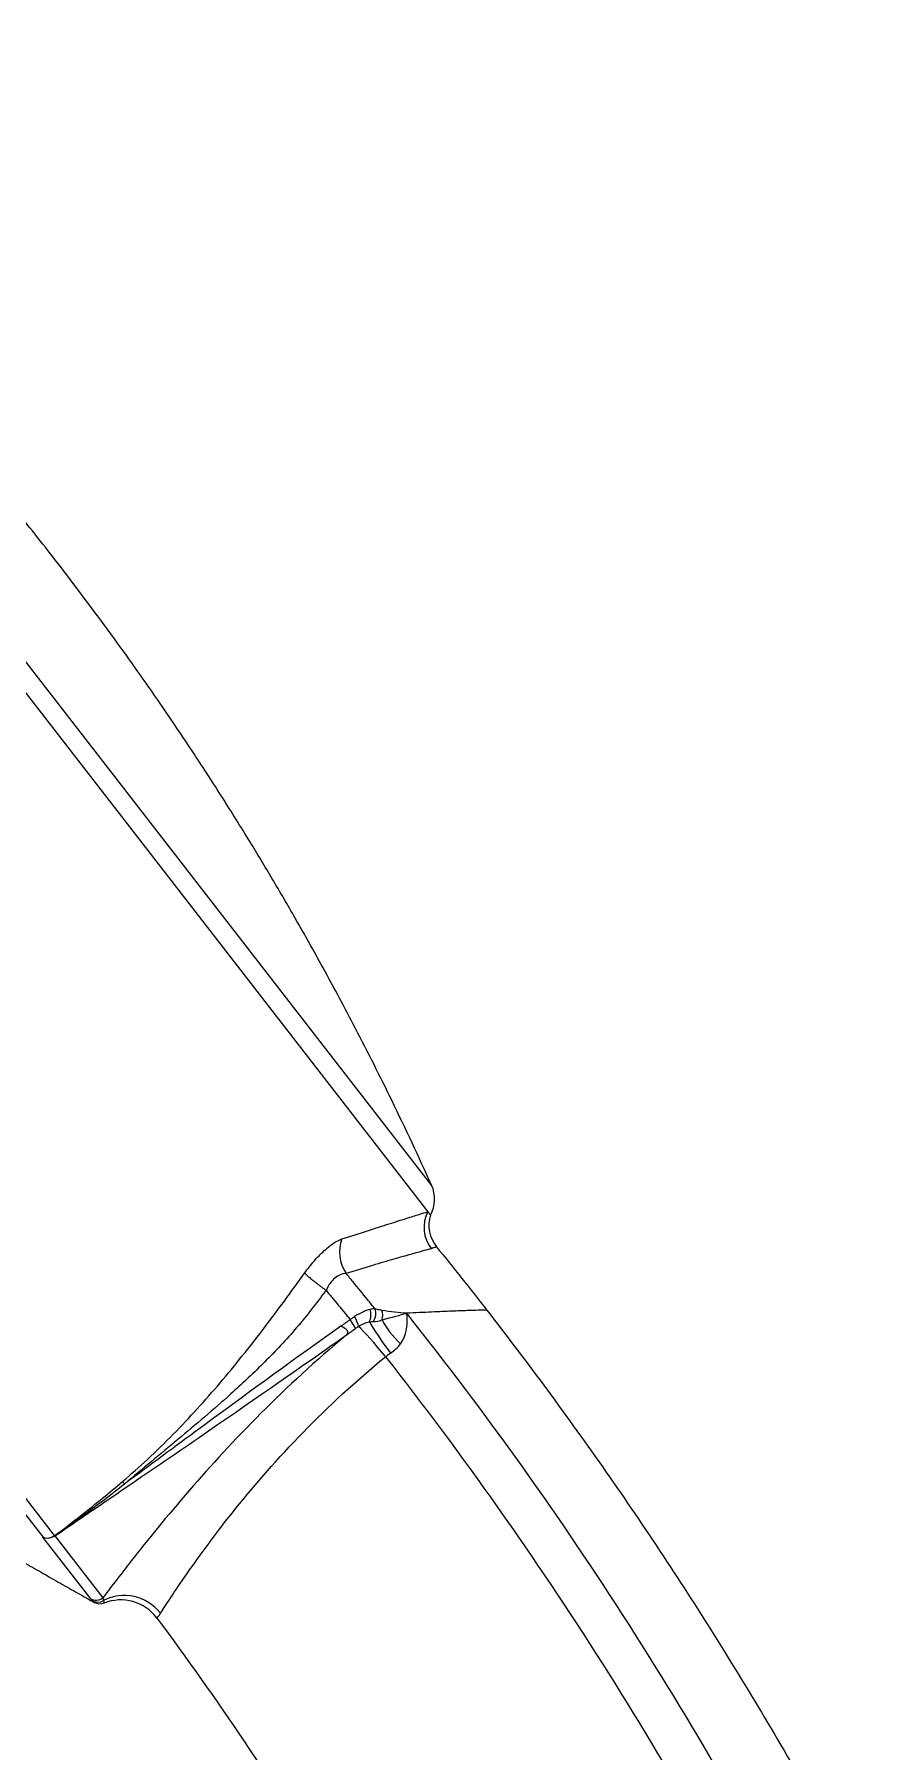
# Model space of a CAD drawing. Extents: x 0 to 1354, y 0 to 992.
# Drawn here: x 882.7 to 919.9, y 654.3 to 730.9 of the extents above; entities that cross this region are included whole.
import ezdxf

# ---------------------------------------------------------------- set-up
doc = ezdxf.new("R2010")
doc.units = 0
doc.header["$LTSCALE"] = 6
doc.header["$MEASUREMENT"] = 0
doc.layers.add('1', color=7, linetype='CONTINUOUS')

msp = doc.modelspace()

# ---------------------------------------------------------------- linework, layer by layer
at = {"layer": '1', "color": 7, "linetype": 'Continuous', "lineweight": -3}
for p, q in [((859.569, 730.858), (900.275, 678.38)), ((900.442, 679.558), (860.87, 730.574)), ((883.635, 663.952), (839.315, 721.089)), ((839.135, 720.569), (883.104, 663.884)), ((883.108, 663.882), (883.104, 663.884)), ((885.242, 661.13), (883.108, 663.882)), ((883.587, 663.915), (883.592, 663.909)), ((883.643, 663.933), (885.784, 661.173)), ((885.839, 660.934), (885.84, 660.932))]:
    msp.add_line(p, q, dxfattribs=at)
for centre, radius, start, end in [((899.075, 678.941), 1.5, 331.57168, 24.28369), ((901.822, 677.766), 1.5, 162.11647, 219.10342), ((886.589, 659.078), 2, 36.67825, 112.01392)]:
    msp.add_arc(centre, radius, start, end, dxfattribs=at)
at = {"layer": '1', "color": 7, "linetype": 'Continuous', "lineweight": -3, "extrusion": (-6.12323e-17, 7.4988e-33, -1)}
msp.add_arc((-885.652, 661.396), 0.5, 247.98608, 298.57637, dxfattribs=at)
at = {"layer": '1', "color": 7, "linetype": 'Continuous', "lineweight": -3}
for centre, major_axis, ratio, start_param, end_param in [((901.589, 677.672), (0.421, -1.44), 0.990409, 3.938422, 5.107345), ((897.626, 676.456), (0.449, -1.431), 0.845009, 3.953017, 5.044547), ((896.912, 673.628), (0.25, -0.433), 0.241791, 0.465728, 1.609611), ((897.409, 673.795), (0.022, -0.5), 0.658101, 0.827819, 2.023829), ((897.583, 673.781), (-0.108, -0.488), 0.728057, 1.102948, 2.311081), ((897.881, 673.712), (-0.086, -0.493), 0.754515, 1.387842, 2.281452), ((898.265, 671.831), (-1.26, 1.553), 0.07539, 4.709308, 5.830934), ((898.692, 672.158), (-1.171, 1.621), 0.059104, 0.58893, 1.575202), ((899.63, 672.944), (-1.467, 1.359), 0.361279, 0.764358, 1.515616), ((884.953, 664.781), (0.095, -0.121), 0.06588, 3.583979, 4.233587), ((883.356, 664.307), (-0.395, -0.306), 0.902957, 0.411505, 1.57674), ((883.359, 664.306), (-0.395, -0.306), 0.902957, 0.411549, 1.45248), ((852.715, 703.277), (43.775, 33.955), 0.902958, 4.717243, 4.718332), ((886.791, 659.317), (-1.615, 1.179), 0.972943, 4.421123, 5.84877), ((885.482, 661.569), (0.395, 0.306), 0.995323, 3.553142, 4.703662), ((885.563, 661.481), (0.344, 0.362), 0.994828, 3.402967, 4.41939)]:
    msp.add_ellipse(centre, major_axis=major_axis, ratio=ratio, start_param=start_param, end_param=end_param, dxfattribs=at)
for points, knots in [([(883.679, 707.411), (883.072, 708.193), (881.964, 709.591), (880.45, 711.426), (879.24, 712.847), (878.218, 714.021), (877.255, 715.104), (876.268, 716.19), (875.054, 717.497), (873.433, 719.195), (871.204, 721.437), (868.367, 724.148), (864.881, 727.278), (862.287, 729.439), (860.87, 730.574)], [0, 0, 0, 0, 0.091203, 0.164228, 0.219022, 0.26303, 0.307492, 0.352519, 0.398108, 0.471724, 0.568695, 0.689131, 0.832952, 1, 1, 1, 1]), ([(900.442, 679.558), (899.873, 680.82), (898.772, 683.165), (897.145, 686.393), (895.695, 689.103), (894.449, 691.323), (893.358, 693.194), (892.277, 694.987), (891.118, 696.844), (889.789, 698.898), (888.195, 701.265), (886.153, 704.154), (884.571, 706.261), (883.679, 707.411)], [0, 0, 0, 0, 0.127492, 0.238457, 0.332806, 0.410489, 0.472843, 0.532186, 0.603305, 0.674314, 0.75745, 0.866048, 1, 1, 1, 1]), ([(896.44, 677.167), (896.835, 677.294), (897.616, 677.545), (898.567, 677.848), (899.333, 678.09), (899.921, 678.273), (900.157, 678.345), (900.275, 678.38)], [0, 0, 0, 0, 0.208256, 0.411317, 0.610219, 0.806062, 1, 1, 1, 1]), ([(894.78, 675.646), (894.92, 675.831), (895.197, 676.198), (895.64, 676.649), (896.071, 677.004), (896.318, 677.113), (896.44, 677.167)], [0, 0, 0, 0, 0.255199, 0.507298, 0.755172, 1, 1, 1, 1]), ([(900.435, 676.733), (900.323, 676.703), (900.096, 676.641), (899.53, 676.486), (898.777, 676.272), (897.825, 675.993), (897.033, 675.753), (896.63, 675.631)], [0, 0, 0, 0, 0.186365, 0.379415, 0.579269, 0.786065, 1, 1, 1, 1]), ([(900.658, 676.82), (900.65, 676.814), (900.635, 676.802), (900.502, 676.756), (900.435, 676.733)], [0, 0, 0, 0, 0.499971, 1, 1, 1, 1]), ([(886.663, 666.357), (887.035, 666.682), (887.812, 667.359), (889.288, 668.807), (890.692, 670.355), (892.006, 671.948), (893.276, 673.569), (894.179, 674.815), (894.78, 675.646)], [0, 0, 0, 0, 0.120079, 0.250381, 0.501072, 0.626288, 0.751115, 1, 1, 1, 1]), ([(896.63, 675.631), (896.545, 675.62), (896.385, 675.599), (896.128, 675.441), (895.9, 675.2), (895.793, 674.988), (895.738, 674.88)], [0, 0, 0, 0, 0.274281, 0.516803, 0.755173, 1, 1, 1, 1]), ([(897.918, 674.052), (897.808, 674.189), (897.697, 674.326), (897.372, 674.726), (897.157, 674.99), (896.838, 675.379), (896.734, 675.505), (896.63, 675.631)], [0, 0, 0, 0, 0.259237, 0.259237, 0.759351, 0.759351, 1, 1, 1, 1]), ([(895.738, 674.88), (895.281, 674.281), (894.401, 673.127), (892.95, 671.614), (891.595, 670.337), (890.327, 669.229), (889.134, 668.227), (887.936, 667.24), (887.144, 666.576), (886.748, 666.244)], [0, 0, 0, 0, 0.180769, 0.347878, 0.502293, 0.627441, 0.75204, 0.876133, 1, 1, 1, 1]), ([(895.738, 674.88), (895.839, 674.758), (895.94, 674.636), (896.255, 674.253), (896.469, 673.991), (896.725, 673.676), (896.768, 673.623), (896.81, 673.571)], [0, 0, 0, 0, 0.280463, 0.280463, 0.87932, 0.87932, 1, 1, 1, 1]), ([(898.219, 673.984), (898.19, 673.989), (898.16, 673.995), (898.059, 674.019), (897.988, 674.037), (897.918, 674.052)], [0, 0, 0, 0, 0.300602, 0.300602, 1, 1, 1, 1]), ([(902.906, 673.993), (902.887, 673.993), (902.85, 673.993), (902.549, 673.988), (902.062, 673.975), (901.365, 673.95), (900.472, 673.912), (899.714, 673.874), (899.331, 673.856)], [0, 0, 0, 0, 0.157597, 0.318341, 0.482591, 0.6507, 0.823036, 1, 1, 1, 1]), ([(939.976, 546.501), (940.039, 569.233), (937.023, 591.956), (927.061, 624.584), (922.87, 635.109), (912.549, 655.309), (906.427, 664.944), (899.333, 673.853)], [0, 0, 0, 0, 0.5, 0.5, 0.75, 0.75, 1, 1, 1, 1]), ([(902.906, 673.993), (904.738, 671.638), (908.3, 666.804), (913.279, 659.269), (917.906, 651.44), (922.166, 643.355), (927.341, 632.289), (931.712, 620.954), (935.27, 609.651), (937.546, 601.267), (939.493, 592.839), (941.15, 584.211), (942.533, 575.227), (943.632, 565.729), (944.373, 556.038), (944.626, 549.549), (944.693, 546.554)], [0, 0, 0, 0, 0.066499, 0.133873, 0.201247, 0.268621, 0.335995, 0.470742, 0.538116, 0.60549, 0.672864, 0.740238, 0.807612, 0.874986, 0.94236, 1, 1, 1, 1]), ([(884.92, 664.801), (885.017, 664.867), (885.113, 664.932), (885.815, 665.411), (886.415, 665.82), (888.196, 667.037), (889.361, 667.834), (892.633, 670.086), (894.683, 671.507), (896.647, 672.889)], [0, 0, 0, 0, 0.023071, 0.023071, 0.168021, 0.168021, 0.45792, 0.45792, 1, 1, 1, 1]), ([(896.647, 672.889), (893.925, 670.626), (891.531, 668.146), (888.64, 664.811), (887.759, 663.72), (886.517, 662.139), (886.075, 661.559), (885.784, 661.173)], [0, 0, 0, 0, 0.513419, 0.513419, 0.78575, 0.78575, 1, 1, 1, 1]), ([(896.397, 673.28), (894.438, 671.893), (892.421, 670.424), (889.215, 668.067), (888.078, 667.227), (886.862, 666.328), (886.805, 666.286), (886.748, 666.244)], [0, 0, 0, 0, 0.640474, 0.640474, 0.983248, 0.983248, 1, 1, 1, 1]), ([(896.647, 672.889), (896.676, 672.931), (896.738, 673.022), (896.623, 673.166), (896.48, 673.239), (896.397, 673.28)], [0, 0, 0, 0, 0.266102, 0.573528, 1, 1, 1, 1]), ([(888.354, 660.484), (888.556, 660.8), (888.968, 661.439), (890.111, 663.075), (890.853, 664.09), (893.45, 667.318), (895.748, 669.778), (898.386, 671.921)], [0, 0, 0, 0, 0.25, 0.25, 0.5, 0.5, 1, 1, 1, 1]), ([(898.386, 671.921), (905.261, 663.159), (911.284, 653.648), (921.394, 633.751), (925.502, 623.377), (931.993, 601.954), (934.341, 591.034), (937.462, 568.877), (938.224, 557.688), (938.224, 546.526)], [0, 0, 0, 0, 0.25, 0.25, 0.5, 0.5, 0.75, 0.75, 1, 1, 1, 1]), ([(884.864, 664.888), (885.167, 665.129), (885.774, 665.611), (886.367, 666.109), (886.663, 666.357)], [0, 0, 0, 0, 0.500527, 1, 1, 1, 1]), ([(883.592, 663.909), (883.811, 664.074), (884.238, 664.396), (884.659, 664.727), (884.864, 664.888)], [0, 0, 0, 0, 0.51239, 1, 1, 1, 1]), ([(883.592, 663.909), (883.592, 663.909), (883.592, 663.909), (883.593, 663.909), (883.593, 663.909), (883.594, 663.909), (883.595, 663.909), (883.599, 663.91), (883.602, 663.911), (883.61, 663.915), (883.616, 663.918), (883.621, 663.921)], [0, 0, 0, 0, 0.036975, 0.036975, 0.084911, 0.084911, 0.173029, 0.173029, 0.465347, 0.465347, 1, 1, 1, 1]), ([(883.621, 663.921), (883.623, 663.921), (883.625, 663.922), (883.631, 663.926), (883.635, 663.928), (883.641, 663.931), (883.642, 663.932), (883.643, 663.933)], [0, 0, 0, 0, 0.241366, 0.241366, 0.823214, 0.823214, 1, 1, 1, 1]), ([(885.809, 661.049), (885.818, 661.015), (885.835, 660.951), (885.838, 660.939), (885.839, 660.934)], [0, 0, 0, 0, 0.526201, 1, 1, 1, 1]), ([(888.193, 660.273), (889.532, 658.476), (892.546, 654.214), (896.092, 648.551), (898.965, 643.458), (900.982, 639.623), (902.858, 635.791), (905.171, 630.716), (907.761, 624.374), (910.525, 616.487), (913.016, 608.023), (914.688, 601.005), (915.7, 595.947), (916.345, 592.464), (917.087, 587.916), (917.833, 582.281), (918.416, 576.597), (918.828, 570.999), (919.076, 565.62), (919.18, 560.592), (919.169, 556.048), (919.081, 552.116), (918.957, 548.926), (918.867, 547.192), (918.828, 546.487), (918.821, 546.36)], [0, 0, 0, 0, 0.056439, 0.131201, 0.168582, 0.205963, 0.243344, 0.280725, 0.355487, 0.430249, 0.50501, 0.579772, 0.598463, 0.617153, 0.654534, 0.691915, 0.729296, 0.766677, 0.804058, 0.841439, 0.87882, 0.916201, 0.953582, 0.990962, 1, 1, 1, 1])]:
    msp.add_open_spline(points, degree=3, knots=knots, dxfattribs=at)
for points, degree in [([(900.394, 678.227), (900.394, 678.226), (900.354, 678.278), (900.275, 678.38)], 3), ([(900.658, 676.82), (901.417, 675.885), (902.167, 674.943), (902.906, 673.993)], 3), ([(897.006, 673.706), (896.941, 673.663), (896.875, 673.617), (896.811, 673.57)], 3), ([(897.695, 674.027), (897.494, 673.982), (897.256, 673.868), (897.006, 673.706)], 3), ([(897.918, 674.052), (897.85, 674.053), (897.776, 674.045), (897.695, 674.027)], 3), ([(899.333, 673.853), (898.983, 673.888), (898.616, 673.916), (898.219, 673.984)], 3), ([(898.231, 673.558), (898.691, 673.678), (899.033, 673.781), (899.333, 673.853)], 3), ([(899.059, 672.49), (899.339, 672.905), (899.397, 673.433), (899.333, 673.853)], 3), ([(899.331, 673.856), (899.331, 673.855), (899.332, 673.854), (899.333, 673.853)], 3), ([(896.811, 673.57), (896.672, 673.474), (896.534, 673.378), (896.396, 673.281)], 3), ([(896.647, 672.889), (896.781, 672.987), (896.915, 673.084), (897.051, 673.181)], 3), ([(897.051, 673.181), (897.017, 673.255), (896.919, 673.414), (896.81, 673.571)], 3), ([(897.051, 673.181), (897.094, 673.212), (897.138, 673.241), (897.182, 673.269)], 3), ([(897.182, 673.269), (897.351, 673.374), (897.518, 673.444), (897.665, 673.468)], 3), ([(897.665, 673.468), (897.73, 673.481), (897.792, 673.488), (897.851, 673.49)], 3), ([(897.851, 673.49), (897.959, 673.495), (898.081, 673.486), (898.231, 673.558)], 3), ([(898.386, 671.921), (898.455, 671.979), (898.527, 672.032), (898.602, 672.082)], 3), ([(898.602, 672.082), (898.779, 672.199), (898.943, 672.321), (899.059, 672.49)], 3), ([(886.748, 666.244), (886.148, 665.766), (885.533, 665.293), (884.902, 664.831)], 3), ([(884.902, 664.831), (884.482, 664.525), (884.053, 664.222), (883.621, 663.921)], 3), ([(883.643, 663.933), (884.071, 664.224), (884.497, 664.513), (884.92, 664.801)], 3), ([(882.356, 662.697), (885.432, 660.947)], 1), ([(885.323, 661.043), (885.295, 661.07), (885.265, 661.101), (885.242, 661.13)], 3), ([(885.413, 660.957), (885.413, 660.957), (885.384, 660.985), (885.323, 661.043)], 3), ([(885.784, 661.173), (885.792, 661.132), (885.801, 661.09), (885.809, 661.049)], 3), ([(888.193, 660.273), (888.193, 660.273), (888.258, 660.333), (888.354, 660.484)], 3)]:
    msp.add_open_spline(points, degree=degree, dxfattribs=at)
for points, weights in [([(894.78, 675.646), (895.038, 675.381), (895.738, 674.88)], [1, 0.848701129069, 1]), ([(886.663, 666.358), (886.684, 666.32), (886.748, 666.244)], [1, 0.840790855259, 1]), ([(884.92, 664.801), (884.915, 664.811), (884.902, 664.831)], [1, 0.906701339219, 0.91764094632])]:
    msp.add_rational_spline(points, weights, degree=2, dxfattribs=at)

doc.saveas('drawing.dxf')
